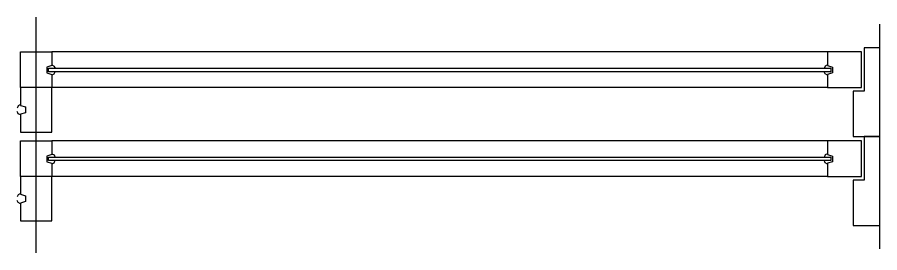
# Model space of a CAD drawing. Header units: inches. Extents: x 4138 to 127072, y -26315 to 43858.
# Drawn here: x 97513 to 98484, y 4822 to 5087 of the extents above; entities that cross this region are included whole.
import ezdxf

# ---------------------------------------------------------------- set-up
doc = ezdxf.new("R2010")
doc.units = ezdxf.units.IN
doc.header["$LTSCALE"] = 50
doc.header["$MEASUREMENT"] = 0
doc.layers.add('02-WAL', color=2, linetype='Continuous')
doc.layers.add('04-WIN', color=4, linetype='Continuous')

msp = doc.modelspace()

# ---------------------------------------------------------------- linework, layer by layer
at = {"layer": '02-WAL'}
msp.add_line((98484.04, 4826.01), (98484.04, 5079.01), dxfattribs=at)
at = {"layer": '04-WIN'}
for p, q in [((97534.04, 4921.73), (97534.04, 5086.81)), ((98425.34, 5047.74), (97551.58, 5047.74)), ((98425.34, 5007.74), (97551.58, 5007.74)), ((97534.04, 4821.73), (97534.04, 4986.81)), ((98425.34, 4947.74), (97551.58, 4947.74)), ((98425.34, 4907.74), (97551.58, 4907.74))]:
    msp.add_line(p, q, dxfattribs=at)
for points in [[(98484.04, 5043.51), (98484.04, 5052.51), (98466.61, 5052.51), (98466.61, 5003.51), (98454.04, 5003.51), (98454.04, 4952.51), (98484.04, 4952.51), (98484.04, 4961.51)], [(97551.58, 5033.18), (97554.32, 5031.8), (97554.85, 5030.81), (97555.4, 5029.39)], [(98425.34, 5033.18), (98422.59, 5031.8), (98422.06, 5030.81), (98421.52, 5029.39)], [(97551.58, 5021.6), (97554.32, 5022.98), (97554.85, 5023.97), (97555.4, 5025.39)], [(98425.34, 5021.6), (98422.59, 5022.98), (98422.06, 5023.97), (98421.52, 5025.39)], [(97516.58, 4988.42), (97513.83, 4987.03), (97513.3, 4986.05), (97512.76, 4984.62)], [(97516.58, 4976.83), (97513.83, 4978.21), (97513.3, 4979.2), (97512.76, 4980.62)], [(98484.04, 4943.51), (98484.04, 4952.51), (98466.61, 4952.51), (98466.61, 4903.51), (98454.04, 4903.51), (98454.04, 4852.51), (98484.04, 4852.51), (98484.04, 4861.51)], [(97551.58, 4933.18), (97554.32, 4931.8), (97554.85, 4930.81), (97555.4, 4929.39)], [(97551.58, 4921.6), (97554.32, 4922.98), (97554.85, 4923.97), (97555.4, 4925.39)], [(98425.34, 4933.18), (98422.59, 4931.8), (98422.06, 4930.81), (98421.52, 4929.39)], [(98425.34, 4921.6), (98422.59, 4922.98), (98422.06, 4923.97), (98421.52, 4925.39)], [(97516.58, 4888.42), (97513.83, 4887.03), (97513.3, 4886.05), (97512.76, 4884.62)], [(97516.58, 4876.83), (97513.83, 4878.21), (97513.3, 4879.2), (97512.76, 4880.62)]]:
    msp.add_lwpolyline(points, dxfattribs=at)
for points in [[(97516.58, 5007.74), (97516.58, 5047.74), (97551.58, 5047.74), (97551.58, 5032.39), (97546.03, 5030.61), (97546.03, 5024.16), (97551.58, 5022.39), (97551.58, 5007.74)], [(98425.34, 5022.39), (98425.34, 5007.74), (98463.34, 5007.74), (98463.34, 5047.74), (98425.34, 5047.74), (98425.34, 5032.39), (98430.88, 5030.61), (98430.88, 5024.16)], [(98428.82, 5025.39), (97548.1, 5025.39), (97548.1, 5029.39), (98428.82, 5029.39)], [(97516.58, 4957.51), (97551.58, 4957.51), (97551.58, 5007.74), (97516.58, 5007.74), (97516.58, 4987.62), (97522.12, 4985.85), (97522.12, 4979.4), (97516.58, 4977.62)], [(97516.58, 4907.74), (97516.58, 4947.74), (97551.58, 4947.74), (97551.58, 4932.39), (97546.03, 4930.61), (97546.03, 4924.16), (97551.58, 4922.39), (97551.58, 4907.74)], [(98425.34, 4922.39), (98425.34, 4907.74), (98463.34, 4907.74), (98463.34, 4947.74), (98425.34, 4947.74), (98425.34, 4932.39), (98430.88, 4930.61), (98430.88, 4924.16)], [(98428.82, 4925.39), (97548.1, 4925.39), (97548.1, 4929.39), (98428.82, 4929.39)], [(97516.58, 4857.51), (97551.58, 4857.51), (97551.58, 4907.74), (97516.58, 4907.74), (97516.58, 4887.62), (97522.12, 4885.85), (97522.12, 4879.4), (97516.58, 4877.62)]]:
    msp.add_lwpolyline(points, close=True, dxfattribs=at)

doc.saveas('drawing.dxf')
